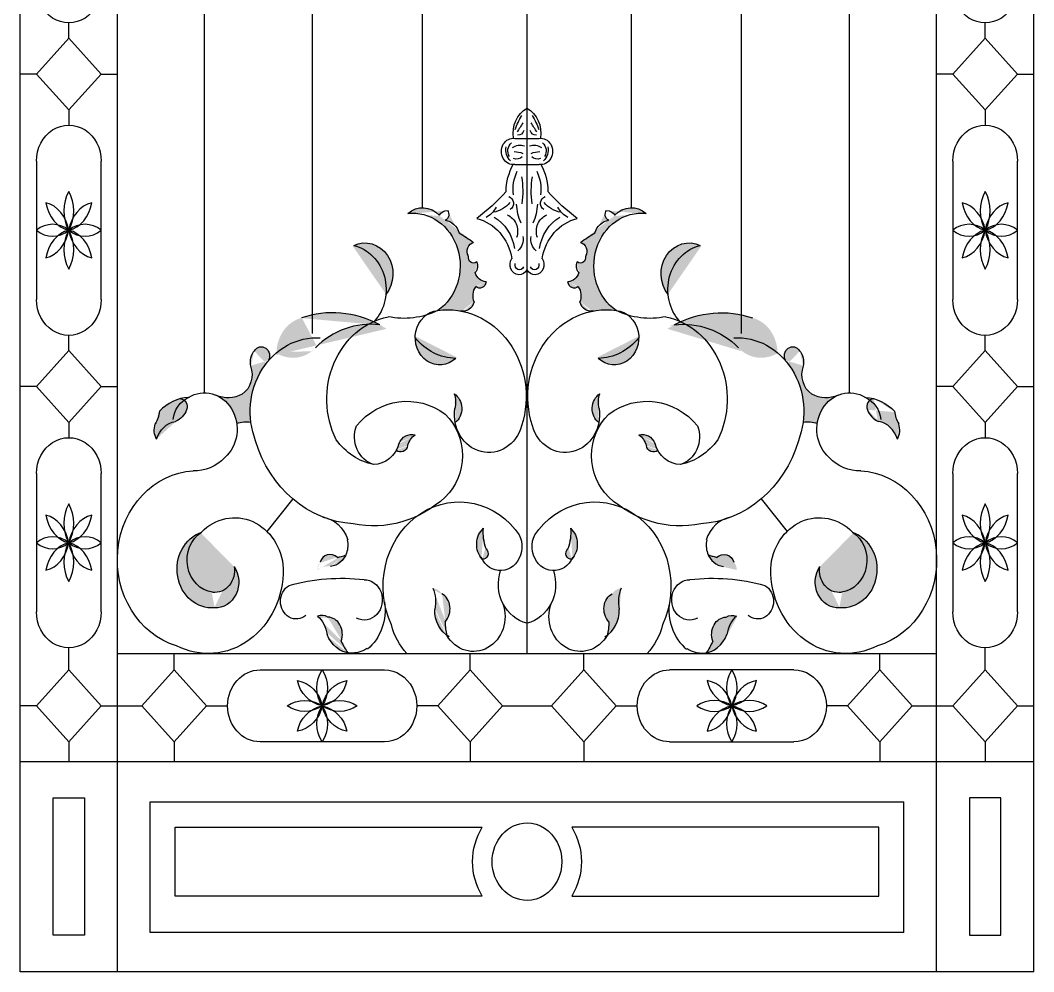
# Model space of a CAD drawing. Header units: inches. Extents: x -12530 to 36157, y 78659 to 110077.
# Drawn here: x 16002 to 17363, y 94033 to 95311 of the extents above; entities that cross this region are included whole.
import ezdxf

# ---------------------------------------------------------------- set-up
doc = ezdxf.new("R2010")
doc.units = ezdxf.units.IN
doc.header["$MEASUREMENT"] = 0
doc.layers.add('freecads.com', color=7, linetype='Continuous')

msp = doc.modelspace()

# ---------------------------------------------------------------- hatches: boundary and pattern name
at = {"layer": 'freecads.com'}
h = msp.add_hatch(color=256, dxfattribs=at)
edge = h.paths.add_edge_path()
edge.add_ellipse((16542.5, 95023.1), major_axis=(0, 36.1), ratio=0.9, start_angle=316.2779, end_angle=397.9444, ccw=False)
edge.add_ellipse((16575.9, 95040.7), major_axis=(0, 14.8), ratio=0.9, start_angle=361.064, end_angle=415.03, ccw=False)
edge.add_ellipse((16570.6, 95050), major_axis=(0, 7.94), ratio=0.9, start_angle=198.6886, end_angle=314.0296, ccw=False)
edge.add_ellipse((16569.5, 95016.7), major_axis=(0, 26), ratio=0.9, start_angle=288.8026, end_angle=351.8602, ccw=False)
edge.add_ellipse((16474.8, 94781.4), major_axis=(0, 276.2), ratio=0.9, start_angle=326.7998, end_angle=331.9524, ccw=False)
edge.add_ellipse((16612.9, 95001), major_axis=(0, 11.7), ratio=0.9, start_angle=10.579, end_angle=124.4907)
edge.add_ellipse((16610.9, 94992.5), major_axis=(0, 7.73), ratio=0.9, start_angle=76.5092, end_angle=217.8899)
edge.add_ellipse((16605.6, 94980.9), major_axis=(0, 12), ratio=0.9, start_angle=223.6227, end_angle=297.4364, ccw=False)
edge.add_ellipse((16629, 94978.1), major_axis=(0, 18.6), ratio=0.9, start_angle=108.4814, end_angle=175.6353)
edge.add_ellipse((16619.1, 94960.8), major_axis=(0, 9.64), ratio=0.9, start_angle=142.447, end_angle=262.1226, ccw=False)
edge.add_ellipse((16629.1, 94940.8), major_axis=(0, 21), ratio=0.9, start_angle=53.9705, end_angle=112.8509)
edge.add_ellipse((16596.9, 94937.1), major_axis=(0, 17), ratio=0.9, start_angle=174.3177, end_angle=254.7474, ccw=False)
edge.add_ellipse((16576.6, 94805.5), major_axis=(0, 116.6), ratio=0.9, start_angle=-10.278, end_angle=7.4562)
edge.add_ellipse((16529.1, 94981.1), major_axis=(0, 70.9), ratio=0.9, start_angle=212.1191, end_angle=365.8851)
h = msp.add_hatch(color=256, dxfattribs=at)
edge = h.paths.add_edge_path()
edge.add_ellipse((16788.8, 94805.5), major_axis=(0, 116.6), ratio=0.9, start_angle=-7.4562, end_angle=10.278)
edge.add_ellipse((16768.5, 94937.1), major_axis=(0, 17), ratio=0.9, start_angle=105.2526, end_angle=185.6823, ccw=False)
edge.add_ellipse((16736.3, 94940.8), major_axis=(0, 21), ratio=0.9, start_angle=247.1491, end_angle=306.0295)
edge.add_ellipse((16746.3, 94960.8), major_axis=(0, 9.64), ratio=0.9, start_angle=97.8774, end_angle=217.553, ccw=False)
edge.add_ellipse((16736.4, 94978.1), major_axis=(0, 18.6), ratio=0.9, start_angle=184.3647, end_angle=251.5186)
edge.add_ellipse((16759.8, 94980.9), major_axis=(0, 12), ratio=0.9, start_angle=62.5636, end_angle=136.3773, ccw=False)
edge.add_ellipse((16754.5, 94992.5), major_axis=(0, 7.73), ratio=0.9, start_angle=142.1101, end_angle=283.4908)
edge.add_ellipse((16752.5, 95001), major_axis=(0, 11.7), ratio=0.9, start_angle=235.5093, end_angle=349.421)
edge.add_ellipse((16890.6, 94781.4), major_axis=(0, 276.2), ratio=0.9, start_angle=388.0476, end_angle=393.2002, ccw=False)
edge.add_ellipse((16795.9, 95016.7), major_axis=(0, 26), ratio=0.9, start_angle=368.1398, end_angle=431.1974, ccw=False)
edge.add_ellipse((16794.8, 95050), major_axis=(0, 7.94), ratio=0.9, start_angle=45.9704, end_angle=161.3114, ccw=False)
edge.add_ellipse((16789.5, 95040.7), major_axis=(0, 14.8), ratio=0.9, start_angle=304.97, end_angle=358.936, ccw=False)
edge.add_ellipse((16822.9, 95023.1), major_axis=(0, 36.1), ratio=0.9, start_angle=322.0556, end_angle=403.7221, ccw=False)
edge.add_ellipse((16836.3, 94981.1), major_axis=(0, 70.9), ratio=0.9, start_angle=-5.8851, end_angle=147.8809)
h = msp.add_hatch(color=256, dxfattribs=at)
edge = h.paths.add_edge_path()
edge.add_ellipse((16465.1, 94970.2), major_axis=(0, 41.7), ratio=0.9, start_angle=228.6294, end_angle=383.6731, ccw=False)
edge.add_ellipse((16439.3, 94949.2), major_axis=(0, 60.3), ratio=0.9, start_angle=263.65, end_angle=348.6525)
h = msp.add_hatch(color=256, dxfattribs=at)
edge = h.paths.add_edge_path()
edge.add_ellipse((16900.3, 94970.2), major_axis=(0, 41.7), ratio=0.9, start_angle=-23.6731, end_angle=131.3706, ccw=False)
edge.add_ellipse((16926.1, 94949.2), major_axis=(0, 60.3), ratio=0.9, start_angle=11.3475, end_angle=96.35)
h = msp.add_hatch(color=256, dxfattribs=at)
edge = h.paths.add_edge_path()
edge.add_ellipse((16482.1, 94769.1), major_axis=(-38.9, 129.1), ratio=0.871811, start_angle=-20.5763, end_angle=25.3708)
edge.add_ellipse((16364.9, 94910.2), major_axis=(-15.3, 50.8), ratio=0.871811, start_angle=137.5049, end_angle=207.1745, ccw=False)
edge.add_ellipse((16394.4, 94858.7), major_axis=(-15.7, 52.2), ratio=0.871811, start_angle=358.2986, end_angle=429.8919, ccw=False)
edge.add_ellipse((16432, 94757.7), major_axis=(-46.8, 155.2), ratio=0.871811, start_angle=319.1137, end_angle=362.2065, ccw=False)
h = msp.add_hatch(color=256, dxfattribs=at)
edge = h.paths.add_edge_path()
edge.add_ellipse((16883.3, 94769.1), major_axis=(38.9, 129.1), ratio=0.871811, start_angle=334.6292, end_angle=380.5763, ccw=False)
edge.add_ellipse((17000.5, 94910.2), major_axis=(15.3, 50.8), ratio=0.871811, start_angle=152.8255, end_angle=222.4951)
edge.add_ellipse((16971, 94858.7), major_axis=(15.7, 52.2), ratio=0.871811, start_angle=-69.8919, end_angle=1.7014)
edge.add_ellipse((16933.4, 94757.7), major_axis=(46.8, 155.2), ratio=0.871811, start_angle=-2.2065, end_angle=40.8863)
h = msp.add_hatch(color=256, dxfattribs=at)
edge = h.paths.add_edge_path()
edge.add_ellipse((16565.6, 94884.6), major_axis=(0, 36.6), ratio=0.9, start_angle=90, end_angle=220.833, ccw=False)
edge.add_ellipse((16588.6, 94940.4), major_axis=(0, 83.6), ratio=0.9, start_angle=131.933, end_angle=178.9)
h = msp.add_hatch(color=256, dxfattribs=at)
edge = h.paths.add_edge_path()
edge.add_ellipse((16799.8, 94884.6), major_axis=(0, 36.6), ratio=0.9, start_angle=139.167, end_angle=270, ccw=False)
edge.add_ellipse((16776.8, 94940.4), major_axis=(0, 83.6), ratio=0.9, start_angle=181.1, end_angle=228.067)
h = msp.add_hatch(color=256, dxfattribs=at)
edge = h.paths.add_edge_path()
edge.add_ellipse((16281.5, 94849.2), major_axis=(0, 45.4), ratio=0.9, start_angle=159.5644, end_angle=207.5546)
edge.add_ellipse((16285.5, 94835.2), major_axis=(0, 31.1), ratio=0.9, start_angle=212.2275, end_angle=291.1142)
edge.add_ellipse((16332.5, 94851.3), major_axis=(0, 23.6), ratio=0.9, start_angle=47.714, end_angle=101.8471, ccw=False)
edge.add_ellipse((16325.9, 94860.1), major_axis=(0, 12.4), ratio=0.9, start_angle=240.052, end_angle=415.6178, ccw=False)
edge.add_ellipse((16400.1, 94785.5), major_axis=(0, 99), ratio=0.9, start_angle=46.3255, end_angle=98.3153)
edge.add_ellipse((16305.6, 94728.9), major_axis=(0, 42.9), ratio=0.9, start_angle=-9.37, end_angle=19.1692)
edge.add_ellipse((16249.6, 94761.9), major_axis=(0, 48.7), ratio=0.9, start_angle=-81.1654, end_angle=-23.6805)
h = msp.add_hatch(color=256, dxfattribs=at)
edge = h.paths.add_edge_path()
edge.add_ellipse((17059.8, 94728.9), major_axis=(0, 42.9), ratio=0.9, start_angle=-19.1692, end_angle=9.37)
edge.add_ellipse((16965.3, 94785.5), major_axis=(0, 99), ratio=0.9, start_angle=261.6847, end_angle=313.6745)
edge.add_ellipse((17039.5, 94860.1), major_axis=(0, 12.4), ratio=0.9, start_angle=-55.6178, end_angle=119.948, ccw=False)
edge.add_ellipse((17032.9, 94851.3), major_axis=(0, 23.6), ratio=0.9, start_angle=258.1529, end_angle=312.286, ccw=False)
edge.add_ellipse((17079.9, 94835.2), major_axis=(0, 31.1), ratio=0.9, start_angle=68.8858, end_angle=147.7725)
edge.add_ellipse((17083.9, 94849.2), major_axis=(0, 45.4), ratio=0.9, start_angle=152.4454, end_angle=200.4356)
edge.add_ellipse((17115.8, 94761.9), major_axis=(0, 48.7), ratio=0.9, start_angle=23.6805, end_angle=81.1654)
h = msp.add_hatch(color=256, dxfattribs=at)
edge = h.paths.add_edge_path()
edge.add_ellipse((16204.7, 94794.3), major_axis=(9.2, 21.8), ratio=0.919426, start_angle=220.6216, end_angle=275.4189)
edge.add_ellipse((16215.8, 94791.5), major_axis=(4.4, 10.5), ratio=0.919426, start_angle=-87.3183, end_angle=16.0005)
edge.add_ellipse((16228.1, 94743.9), major_axis=(24, 56.6), ratio=0.919426, start_angle=35.5702, end_angle=67.5606)
edge.add_ellipse((16155.7, 94787.3), major_axis=(14.1, 33.2), ratio=0.919426, start_angle=260.6075, end_angle=288.9596, ccw=False)
edge.add_ellipse((16205.8, 94762.1), major_axis=(9.9, 23.3), ratio=0.919426, start_angle=95.1078, end_angle=144.6125)
edge.add_ellipse((16213.8, 94741.1), major_axis=(12.5, 29.4), ratio=0.919426, start_angle=30.6466, end_angle=97.8782, ccw=False)
h = msp.add_hatch(color=256, dxfattribs=at)
edge = h.paths.add_edge_path()
edge.add_ellipse((16631.4, 94781.6), major_axis=(0, 51.3), ratio=0.9, start_angle=81.2068, end_angle=102.493, ccw=False)
edge.add_ellipse((16554.8, 94797.9), major_axis=(0, 35.5), ratio=0.9, start_angle=256.2392, end_angle=289.1198)
edge.add_ellipse((16574.1, 94789.5), major_axis=(0, 23.3), ratio=0.9, start_angle=215.5648, end_angle=328.989, ccw=False)
h = msp.add_hatch(color=256, dxfattribs=at)
edge = h.paths.add_edge_path()
edge.add_ellipse((16810.6, 94797.9), major_axis=(0, 35.5), ratio=0.9, start_angle=70.8802, end_angle=103.7608)
edge.add_ellipse((16734, 94781.6), major_axis=(0, 51.3), ratio=0.9, start_angle=257.507, end_angle=278.7932, ccw=False)
edge.add_ellipse((16791.3, 94789.5), major_axis=(0, 23.3), ratio=0.9, start_angle=31.011, end_angle=144.4352, ccw=False)
h = msp.add_hatch(color=256, dxfattribs=at)
edge = h.paths.add_edge_path()
edge.add_ellipse((17160.7, 94794.3), major_axis=(-9.2, 21.8), ratio=0.919426, start_angle=84.5811, end_angle=139.3784, ccw=False)
edge.add_ellipse((17149.6, 94791.5), major_axis=(-4.4, 10.5), ratio=0.919426, start_angle=343.9995, end_angle=447.3183, ccw=False)
edge.add_ellipse((17137.3, 94743.9), major_axis=(-24, 56.6), ratio=0.919426, start_angle=292.4394, end_angle=324.4298, ccw=False)
edge.add_ellipse((17209.7, 94787.3), major_axis=(-14.1, 33.2), ratio=0.919426, start_angle=71.0404, end_angle=99.3925)
edge.add_ellipse((17159.6, 94762.1), major_axis=(-9.9, 23.3), ratio=0.919426, start_angle=215.3875, end_angle=264.8922, ccw=False)
edge.add_ellipse((17151.6, 94741.1), major_axis=(-12.5, 29.4), ratio=0.919426, start_angle=262.1218, end_angle=329.3534)
h = msp.add_hatch(color=256, dxfattribs=at)
edge = h.paths.add_edge_path()
edge.add_ellipse((16476.7, 94754), major_axis=(0, 39.5), ratio=0.9, start_angle=238.1725, end_angle=253.1908)
edge.add_ellipse((16528, 94733.8), major_axis=(0, 21), ratio=0.9, start_angle=346.295, end_angle=425.2747, ccw=False)
edge.add_ellipse((16547.1, 94730.3), major_axis=(0, 29), ratio=0.9, start_angle=34.1931, end_angle=71.0761)
edge.add_ellipse((16512.8, 94742.1), major_axis=(0, 11), ratio=0.9, start_angle=143.9695, end_angle=257.2228, ccw=False)
h = msp.add_hatch(color=256, dxfattribs=at)
edge = h.paths.add_edge_path()
edge.add_ellipse((16818.3, 94730.3), major_axis=(0, 29), ratio=0.9, start_angle=-71.0761, end_angle=-34.1931)
edge.add_ellipse((16837.4, 94733.8), major_axis=(0, 21), ratio=0.9, start_angle=294.7253, end_angle=373.705, ccw=False)
edge.add_ellipse((16888.7, 94754), major_axis=(0, 39.5), ratio=0.9, start_angle=106.8092, end_angle=121.8275)
edge.add_ellipse((16852.6, 94742.1), major_axis=(0, 11), ratio=0.9, start_angle=102.7772, end_angle=216.0305, ccw=False)
h = msp.add_hatch(color=256, dxfattribs=at)
edge = h.paths.add_edge_path()
edge.add_ellipse((16263.4, 94572), major_axis=(0, 29.5), ratio=0.9, start_angle=173.9011, end_angle=280.4438)
edge.add_ellipse((16264.4, 94556.6), major_axis=(0, 34.8), ratio=0.9, start_angle=177.2417, end_angle=306.8079, ccw=False)
edge.add_ellipse((16259.7, 94573.8), major_axis=(0, 52.1), ratio=0.9, start_angle=17.464, end_angle=184.0195, ccw=False)
edge.add_ellipse((16265.5, 94586), major_axis=(0, 43.6), ratio=0.9, start_angle=30.5521, end_angle=172.7912)
h = msp.add_hatch(color=256, dxfattribs=at)
edge = h.paths.add_edge_path()
edge.add_ellipse((16623.4, 94595.1), major_axis=(0, 7.91), ratio=0.9, start_angle=173.2795, end_angle=321.057, ccw=False)
edge.add_ellipse((16640.3, 94607.2), major_axis=(0, 28), ratio=0.9, start_angle=39.439, end_angle=135.3229, ccw=False)
edge.add_ellipse((16673.6, 94622.7), major_axis=(0, 55.2), ratio=0.9, start_angle=83.6362, end_angle=112.8508)
h = msp.add_hatch(color=256, dxfattribs=at)
edge = h.paths.add_edge_path()
edge.add_ellipse((16725.1, 94607.2), major_axis=(0, 28), ratio=0.9, start_angle=224.6771, end_angle=320.561, ccw=False)
edge.add_ellipse((16742, 94595.1), major_axis=(0, 7.91), ratio=0.9, start_angle=38.943, end_angle=186.7205, ccw=False)
edge.add_ellipse((16691.8, 94622.7), major_axis=(0, 55.2), ratio=0.9, start_angle=247.1492, end_angle=276.3638)
h = msp.add_hatch(color=256, dxfattribs=at)
edge = h.paths.add_edge_path()
edge.add_ellipse((17105.7, 94573.8), major_axis=(0, 52.1), ratio=0.9, start_angle=175.9805, end_angle=342.536, ccw=False)
edge.add_ellipse((17101, 94556.6), major_axis=(0, 34.8), ratio=0.9, start_angle=53.1921, end_angle=182.7583, ccw=False)
edge.add_ellipse((17102, 94572), major_axis=(0, 29.5), ratio=0.9, start_angle=79.5562, end_angle=186.0989)
edge.add_ellipse((17099.9, 94586), major_axis=(0, 43.6), ratio=0.9, start_angle=187.2088, end_angle=329.4479)
h = msp.add_hatch(color=256, dxfattribs=at)
edge = h.paths.add_edge_path()
edge.add_ellipse((16414.5, 94572.3), major_axis=(-5, 13.9), ratio=0.88934, start_angle=383.9404, end_angle=428.5647, ccw=False)
edge.add_ellipse((16419.4, 94576.9), major_axis=(-5.7, 15.8), ratio=0.88934, start_angle=302.606, end_angle=410.1852, ccw=False)
edge.add_ellipse((16420.1, 94635.4), major_axis=(-15.8, 43.8), ratio=0.88934, start_angle=168.8436, end_angle=185.0845)
edge.add_ellipse((16413.9, 94608.1), major_axis=(-10.6, 29.3), ratio=0.88934, start_angle=167.8627, end_angle=222.8484, ccw=False)
edge.add_ellipse((16417, 94548.9), major_axis=(-9.9, 27.4), ratio=0.88934, start_angle=-25.7734, end_angle=14.9406)
h = msp.add_hatch(color=256, dxfattribs=at)
edge = h.paths.add_edge_path()
edge.add_ellipse((16950.9, 94572.3), major_axis=(5, 13.9), ratio=0.88934, start_angle=-68.5647, end_angle=-23.9404)
edge.add_ellipse((16946, 94576.9), major_axis=(5.7, 15.8), ratio=0.88934, start_angle=-50.1852, end_angle=57.394)
edge.add_ellipse((16945.3, 94635.4), major_axis=(15.8, 43.8), ratio=0.88934, start_angle=174.9155, end_angle=191.1564, ccw=False)
edge.add_ellipse((16951.5, 94608.1), major_axis=(10.6, 29.3), ratio=0.88934, start_angle=137.1516, end_angle=192.1373)
edge.add_ellipse((16948.4, 94548.9), major_axis=(9.9, 27.4), ratio=0.88934, start_angle=345.0594, end_angle=385.7734, ccw=False)
h = msp.add_hatch(color=256, dxfattribs=at)
edge = h.paths.add_edge_path()
edge.add_ellipse((16552.8, 94527.5), major_axis=(6.7, 20.1), ratio=0.879839, start_angle=325.4959, end_angle=370.1203, ccw=False)
edge.add_ellipse((16557.9, 94519.1), major_axis=(7.6, 22.9), ratio=0.879839, start_angle=244.1615, end_angle=351.7407, ccw=False)
edge.add_ellipse((16632.5, 94507.9), major_axis=(21, 63.6), ratio=0.879839, start_angle=110.3992, end_angle=126.6401)
edge.add_ellipse((16598.7, 94522.4), major_axis=(14, 42.5), ratio=0.879839, start_angle=109.4183, end_angle=164.4039, ccw=False)
edge.add_ellipse((16522.6, 94527.4), major_axis=(13.2, 39.8), ratio=0.879839, start_angle=-84.2179, end_angle=-43.5038)
h = msp.add_hatch(color=256, dxfattribs=at)
edge = h.paths.add_edge_path()
edge.add_ellipse((16812.6, 94527.5), major_axis=(-6.7, 20.1), ratio=0.879839, start_angle=-10.1203, end_angle=34.5041)
edge.add_ellipse((16807.5, 94519.1), major_axis=(-7.6, 22.9), ratio=0.879839, start_angle=8.2593, end_angle=115.8385)
edge.add_ellipse((16732.9, 94507.9), major_axis=(-21, 63.6), ratio=0.879839, start_angle=233.3599, end_angle=249.6008, ccw=False)
edge.add_ellipse((16766.7, 94522.4), major_axis=(-14, 42.5), ratio=0.879839, start_angle=195.5961, end_angle=250.5817)
edge.add_ellipse((16842.8, 94527.4), major_axis=(-13.2, 39.8), ratio=0.879839, start_angle=403.5038, end_angle=444.2179, ccw=False)
h = msp.add_hatch(color=256, dxfattribs=at)
edge = h.paths.add_edge_path()
edge.add_ellipse((16406.1, 94490.2), major_axis=(3.4, 21.4), ratio=0.844234, start_angle=340.4988, end_angle=385.1231, ccw=False)
edge.add_ellipse((16413.9, 94484.9), major_axis=(3.9, 24.3), ratio=0.844234, start_angle=259.1644, end_angle=366.7436, ccw=False)
edge.add_ellipse((16486, 94508.9), major_axis=(10.7, 67.5), ratio=0.844234, start_angle=125.402, end_angle=141.6429)
edge.add_ellipse((16449.8, 94506.6), major_axis=(7.2, 45.1), ratio=0.844234, start_angle=124.4211, end_angle=179.4068, ccw=False)
edge.add_ellipse((16378.6, 94476.4), major_axis=(6.7, 42.2), ratio=0.844234, start_angle=-69.215, end_angle=-28.501)
h = msp.add_hatch(color=256, dxfattribs=at)
edge = h.paths.add_edge_path()
edge.add_ellipse((16959.3, 94490.2), major_axis=(-3.4, 21.4), ratio=0.844234, start_angle=-25.1231, end_angle=19.5012)
edge.add_ellipse((16951.5, 94484.9), major_axis=(-3.9, 24.3), ratio=0.844234, start_angle=-6.7436, end_angle=100.8356)
edge.add_ellipse((16879.4, 94508.9), major_axis=(-10.7, 67.5), ratio=0.844234, start_angle=218.3571, end_angle=234.598, ccw=False)
edge.add_ellipse((16915.6, 94506.6), major_axis=(-7.2, 45.1), ratio=0.844234, start_angle=180.5932, end_angle=235.5789)
edge.add_ellipse((16986.8, 94476.4), major_axis=(-6.7, 42.2), ratio=0.844234, start_angle=388.501, end_angle=429.215, ccw=False)

# ---------------------------------------------------------------- linework, layer by layer
for p, q in [((16002.3, 94033.3), (16002.3, 96566.2)), ((16132.7, 94033.3), (16132.7, 96566.2)), ((17232.7, 94033.3), (17232.7, 96566.2)), ((17363.1, 94033.3), (17363.1, 96566.2)), ((16682.7, 94460.5), (16682.7, 96421.3)), ((16249.6, 94810.7), (16249.6, 96286.8)), ((17115.8, 94810.7), (17115.8, 96286.8)), ((16394.8, 94890.4), (16394.8, 96053.2)), ((16970.6, 94890.4), (16970.6, 96053.2)), ((16542.5, 95059.3), (16542.5, 95966)), ((16822.9, 95059.3), (16822.9, 95966)), ((16067.5, 95287), (16067.5, 95307.4)), ((17297.9, 95287), (17297.9, 95307.4)), ((16024, 95238.7), (16067.5, 95287)), ((16067.5, 95287), (16111, 95238.7)), ((17254.4, 95238.7), (17297.9, 95287)), ((17297.9, 95287), (17341.4, 95238.7)), ((16024, 95238.7), (16002.3, 95238.7)), ((16067.5, 95190.4), (16024, 95238.7)), ((16111, 95238.7), (16067.5, 95190.4)), ((16111, 95238.7), (16132.7, 95238.7)), ((17254.4, 95238.7), (17232.7, 95238.7)), ((17297.9, 95190.4), (17254.4, 95238.7)), ((17341.4, 95238.7), (17297.9, 95190.4)), ((17341.4, 95238.7), (17363.1, 95238.7)), ((16067.5, 95190.4), (16067.5, 95170)), ((17297.9, 95190.4), (17297.9, 95170)), ((16666.5, 95152.3), (16698.9, 95152.3)), ((16024, 95121.7), (16024, 94936.1)), ((16111, 94936.1), (16111, 95121.7)), ((16666.5, 95117.2), (16698.9, 95117.2)), ((17254.4, 95121.7), (17254.4, 94936.1)), ((17341.4, 94936.1), (17341.4, 95121.7)), ((16067.5, 94867.4), (16067.5, 94887.8)), ((17297.9, 94867.4), (17297.9, 94887.8)), ((16024, 94819.1), (16067.5, 94867.4)), ((16067.5, 94867.4), (16111, 94819.1)), ((17254.4, 94819.1), (17297.9, 94867.4)), ((17297.9, 94867.4), (17341.4, 94819.1)), ((16024, 94819.1), (16002.3, 94819.1)), ((16067.5, 94770.8), (16024, 94819.1)), ((16111, 94819.1), (16067.5, 94770.8)), ((16111, 94819.1), (16132.7, 94819.1)), ((17254.4, 94819.1), (17232.7, 94819.1)), ((17297.9, 94770.8), (17254.4, 94819.1)), ((17341.4, 94819.1), (17297.9, 94770.8)), ((17341.4, 94819.1), (17363.1, 94819.1)), ((16067.5, 94770.8), (16067.5, 94750.4)), ((17297.9, 94770.8), (17297.9, 94750.4)), ((16024, 94702.1), (16024, 94516.5)), ((16111, 94516.5), (16111, 94702.1)), ((17254.4, 94702.1), (17254.4, 94516.5)), ((17341.4, 94516.5), (17341.4, 94702.1)), ((16368.3, 94668.1), (16333.5, 94624.5)), ((16997.1, 94668.1), (17031.9, 94624.5)), ((16067.5, 94438.6), (16067.5, 94468.2)), ((16132.7, 94460.5), (17232.7, 94460.5)), ((16208.9, 94438.6), (16208.9, 94460.5)), ((16606.5, 94438.6), (16606.5, 94460.5)), ((16758.9, 94438.6), (16758.9, 94460.5)), ((17156.5, 94438.6), (17156.5, 94460.5)), ((17297.9, 94438.6), (17297.9, 94468.2)), ((16067.5, 94438.6), (16024, 94390.3)), ((16111, 94390.3), (16067.5, 94438.6)), ((16165.4, 94390.3), (16208.9, 94438.6)), ((16208.9, 94438.6), (16252.4, 94390.3)), ((16324.2, 94438.6), (16491.2, 94438.6)), ((16606.5, 94438.6), (16563, 94390.3)), ((16650, 94390.3), (16606.5, 94438.6)), ((16715.4, 94390.3), (16758.9, 94438.6)), ((16758.9, 94438.6), (16802.4, 94390.3)), ((17041.2, 94438.6), (16874.2, 94438.6)), ((17156.5, 94438.6), (17113, 94390.3)), ((17200, 94390.3), (17156.5, 94438.6)), ((17297.9, 94438.6), (17254.4, 94390.3)), ((17341.4, 94390.3), (17297.9, 94438.6)), ((16024, 94390.3), (16002.3, 94390.3)), ((16024, 94390.3), (16067.5, 94341.9)), ((16067.5, 94341.9), (16111, 94390.3)), ((16111, 94390.3), (16165.4, 94390.3)), ((16208.9, 94341.9), (16165.4, 94390.3)), ((16252.4, 94390.3), (16208.9, 94341.9)), ((16252.4, 94390.3), (16280.7, 94390.3)), ((16563, 94390.3), (16534.7, 94390.3)), ((16563, 94390.3), (16606.5, 94341.9)), ((16606.5, 94341.9), (16650, 94390.3)), ((16650, 94390.3), (16715.4, 94390.3)), ((16758.9, 94341.9), (16715.4, 94390.3)), ((16802.4, 94390.3), (16758.9, 94341.9)), ((16802.4, 94390.3), (16830.7, 94390.3)), ((17113, 94390.3), (17084.7, 94390.3)), ((17113, 94390.3), (17156.5, 94341.9)), ((17156.5, 94341.9), (17200, 94390.3)), ((17200, 94390.3), (17254.4, 94390.3)), ((17254.4, 94390.3), (17297.9, 94341.9)), ((17297.9, 94341.9), (17341.4, 94390.3)), ((17341.4, 94390.3), (17363.1, 94390.3)), ((16067.5, 94341.9), (16067.5, 94315.7)), ((16208.9, 94341.9), (16208.9, 94315.7)), ((16491.2, 94341.9), (16324.2, 94341.9)), ((16606.5, 94341.9), (16606.5, 94315.7)), ((16758.9, 94341.9), (16758.9, 94315.7)), ((16874.2, 94341.9), (17041.2, 94341.9)), ((17156.5, 94341.9), (17156.5, 94315.7)), ((17297.9, 94341.9), (17297.9, 94315.7)), ((16002.3, 94315.7), (17363.1, 94315.7)), ((16046.4, 94266.6), (16088.5, 94266.6)), ((16046.4, 94082.3), (16046.4, 94266.6)), ((16088.5, 94266.6), (16088.5, 94082.3)), ((17319, 94266.6), (17276.9, 94266.6)), ((17276.9, 94266.6), (17276.9, 94082.3)), ((17319, 94082.3), (17319, 94266.6)), ((16176.8, 94086.1), (16176.8, 94261.5)), ((16176.8, 94261.5), (17188.6, 94261.5)), ((17188.6, 94086.1), (17188.6, 94261.5)), ((16210.4, 94227.3), (16622.7, 94227.3)), ((16210.4, 94134.8), (16210.4, 94227.3)), ((17155, 94227.3), (16742.7, 94227.3)), ((17155, 94134.8), (17155, 94227.3)), ((16622.7, 94134.8), (16210.4, 94134.8)), ((16742.7, 94134.8), (17155, 94134.8)), ((16088.5, 94082.3), (16046.4, 94082.3)), ((17188.6, 94086.1), (16176.8, 94086.1)), ((17276.9, 94082.3), (17319, 94082.3)), ((17363.1, 94033.3), (16002.3, 94033.3))]:
    msp.add_line(p, q, dxfattribs=at)
at = {"layer": 'freecads.com', "extrusion": (0, 0, -1)}
for centre, major_axis, ratio, start_param, end_param in [((16067.5, 95355.7), (0, 48.3), 0.9, 1.570796, 4.712389), ((17297.9, 95355.7), (0, 48.3), 0.9, 1.570796, 4.712389), ((16698.4, 95158.6), (0, 38.3), 0.9, 4.552132, 5.811997), ((16667, 95158.6), (0, 38.3), 0.9, 0.471188, 1.731053), ((16748.9, 95127.7), (0, 98.3), 0.9, -1.191687, -0.975604), ((16616.5, 95127.7), (0, 98.3), 0.9, 0.975604, 1.191687), ((16067.5, 95121.7), (0, 48.3), 0.9, 4.712389, 7.853982), ((16592.4, 95227.8), (0, 108.6), 0.9, 2.096374, 2.235296), ((16773, 95227.8), (0, 108.6), 0.9, 4.047889, 4.186811), ((17297.9, 95121.7), (0, 48.3), 0.9, 4.712389, 7.853982), ((16664.3, 95134.8), (0, 17.7), 0.9, 3.000486, 6.424292), ((16671.4, 95164.5), (0, 7.86), 0.9, 1.759546, 3.329798), ((16694, 95164.5), (0, 7.86), 0.9, 2.953387, 4.523639), ((16701.1, 95134.8), (0, 17.7), 0.9, -0.141107, 3.282699), ((16671.2, 95136.6), (0, 18.7), 0.9, 3.835377, 4.945555), ((16668.6, 95135.6), (0, 12.9), 0.9, 4.088577, 5.660062), ((16673.9, 95120.5), (0, 22.7), 0.9, -0.553926, 0.27033), ((16691.5, 95120.5), (0, 22.7), 0.9, -0.27033, 0.553926), ((16696.8, 95135.6), (0, 12.9), 0.9, 0.623123, 2.194608), ((16694.2, 95136.6), (0, 18.7), 0.9, 1.33763, 2.447809), ((16668.8, 95137.9), (0, 13.5), 0.9, 2.466349, 3.477461), ((16662.6, 95085.3), (0, 49.5), 0.9, 0.06434, 0.330228), ((16702.8, 95085.3), (0, 49.5), 0.9, -0.330228, -0.06434), ((16696.6, 95137.9), (0, 13.5), 0.9, 2.805725, 3.816836), ((16715.6, 95080.8), (0, 67.6), 0.9, 4.712389, 5.278978), ((16649.8, 95080.8), (0, 67.6), 0.9, 1.004207, 1.570796), ((16709.9, 95083.5), (0, 51.1), 0.9, 4.570722, 5.218017), ((16582.9, 95081.5), (0, 104.5), 0.9, 1.387413, 1.733767), ((16782.5, 95081.5), (0, 104.5), 0.9, 4.549419, 4.895772), ((16655.5, 95083.5), (0, 51.1), 0.9, 1.065168, 1.712464), ((16448.9, 95315.4), (0, 327.7), 0.9, 2.368765, 2.542441), ((16656.2, 95065), (0, 9.29), 0.9, 0.229797, 2.657729), ((16709.2, 95065), (0, 9.29), 0.9, 3.625456, 6.053388), ((16916.5, 95315.4), (0, 327.7), 0.9, 3.740745, 3.91442), ((16542.5, 95023.1), (0, 36.1), 0.9, -0.662255, 0.763094), ((16529.1, 94981.1), (0, 70.9), 0.9, -0.102715, 2.581008), ((16575.9, 95040.7), (0, 14.8), 0.9, -0.960454, -0.01857), ((16570.6, 95050), (0, 7.94), 0.9, 0.802335, 2.815416), ((16616.5, 95074.7), (0, 31.2), 0.9, 2.058628, 2.730253), ((16632.5, 95094.1), (0, 41.3), 0.9, 2.317744, 3.003138), ((16725.9, 95066.8), (0, 63.6), 0.9, 4.250341, 4.670752), ((16639.5, 95066.8), (0, 63.6), 0.9, 1.612433, 2.032844), ((16732.9, 95094.1), (0, 41.3), 0.9, 3.280047, 3.965441), ((16748.9, 95074.7), (0, 31.2), 0.9, 3.552933, 4.224557), ((16836.3, 94981.1), (0, 70.9), 0.9, 3.702177, 6.3859), ((16794.8, 95050), (0, 7.94), 0.9, 3.46777, 5.48085), ((16789.5, 95040.7), (0, 14.8), 0.9, 0.01857, 0.960454), ((16822.9, 95023.1), (0, 36.1), 0.9, -0.763094, 0.662255), ((16569.5, 95016.7), (0, 26), 0.9, 0.142066, 1.242628), ((16602.3, 94978.6), (0, 67.7), 0.9, 0.21291, 1.390748), ((16614.5, 94995.6), (0, 57.6), 0.9, 0.483498, 1.418659), ((16649.2, 95027.6), (0, 23.2), 0.9, 0.338833, 1.934385), ((16716.2, 95027.6), (0, 23.2), 0.9, 4.3488, 5.944352), ((16750.9, 94995.6), (0, 57.6), 0.9, -1.418659, -0.483498), ((16763.1, 94978.6), (0, 67.7), 0.9, -1.390748, -0.21291), ((16795.9, 95016.7), (0, 26), 0.9, -1.242628, -0.142066), ((16465.1, 94970.2), (0, 41.7), 0.9, -0.413173, 2.292849), ((16474.8, 94781.4), (0, 276.2), 0.9, 0.489522, 0.579452), ((16661.2, 95016.2), (0, 18), 0.9, 1.334146, 2.542186), ((16704.2, 95016.2), (0, 18), 0.9, 3.740999, 4.949039), ((16890.6, 94781.4), (0, 276.2), 0.9, -0.579452, -0.489522), ((16900.3, 94970.2), (0, 41.7), 0.9, 3.990336, 6.696359), ((16439.3, 94949.2), (0, 60.3), 0.9, 0.198051, 2.351496), ((16612.9, 95001), (0, 11.7), 0.9, 4.110413, 6.098547), ((16752.5, 95001), (0, 11.7), 0.9, 0.184638, 2.172772), ((16926.1, 94949.2), (0, 60.3), 0.9, 3.931689, 6.085134), ((16610.9, 94992.5), (0, 7.73), 0.9, 2.48029, 4.947849), ((16605.6, 94980.9), (0, 12), 0.9, 1.091941, 2.380232), ((16672.2, 94982.8), (0, 13.6), 0.9, 2.118486, 5.338403), ((16693.2, 94982.8), (0, 13.6), 0.9, 0.944782, 4.164699), ((16759.8, 94980.9), (0, 12), 0.9, 3.902953, 5.191244), ((16754.5, 94992.5), (0, 7.73), 0.9, 1.335337, 3.802896), ((16672.6, 94982.5), (0, 6.66), 0.9, 2.00956, 4.951822), ((16692.8, 94982.5), (0, 6.66), 0.9, 1.331363, 4.273626), ((16629, 94978.1), (0, 18.6), 0.9, 3.217772, 4.389827), ((16619.1, 94960.8), (0, 9.64), 0.9, 1.708283, 3.797016), ((16736.4, 94978.1), (0, 18.6), 0.9, 1.893358, 3.065414), ((16746.3, 94960.8), (0, 9.64), 0.9, 2.486169, 4.574902), ((16629.1, 94940.8), (0, 21), 0.9, 4.313565, 5.341223), ((16736.3, 94940.8), (0, 21), 0.9, 0.941962, 1.96962), ((16067.5, 94936.1), (0, 48.3), 0.9, 1.570796, 4.712389), ((16596.9, 94937.1), (0, 17), 0.9, 1.837004, 3.380754), ((16768.5, 94937.1), (0, 17), 0.9, 2.902432, 4.446181), ((17297.9, 94936.1), (0, 48.3), 0.9, 1.570796, 4.712389), ((16517.4, 95037.7), (0, 127.1), 0.9, 2.731311, 3.327708), ((16565.6, 94884.6), (0, 36.6), 0.9, 2.428922, 6.20452), ((16576.6, 94805.5), (0, 116.6), 0.9, -0.130135, 1.912253), ((16788.8, 94805.5), (0, 116.6), 0.9, 4.370932, 6.41332), ((16799.8, 94884.6), (0, 36.6), 0.9, 0.078666, 3.854263), ((16848, 95037.7), (0, 127.1), 0.9, 2.955477, 3.551874), ((16933.4, 94757.7), (46.8, 155.2), 0.871811, -0.7136, 0.038511), ((16515.2, 94802.2), (0, 112.6), 0.9, 4.20731, 6.09431), ((16850.2, 94802.2), (0, 112.6), 0.9, 0.188875, 2.075875), ((16883.3, 94769.1), (38.9, 129.1), 0.871811, -0.359124, 0.442804), ((16400.1, 94785.5), (0, 99), 0.9, 4.305295, 6.338817), ((16588.6, 94940.4), (0, 83.6), 0.9, 3.160792, 3.98052), ((16776.8, 94940.4), (0, 83.6), 0.9, 2.302666, 3.122394), ((16965.3, 94785.5), (0, 99), 0.9, -0.055632, 1.97789), ((16332.5, 94851.3), (0, 23.6), 0.9, 4.505617, 5.45042), ((16325.9, 94860.1), (0, 12.4), 0.9, -0.970714, 2.093488), ((17039.5, 94860.1), (0, 12.4), 0.9, 4.189698, 7.253899), ((17032.9, 94851.3), (0, 23.6), 0.9, 0.832766, 1.777568), ((16285.5, 94835.2), (0, 31.1), 0.9, 1.202283, 2.579117), ((17079.9, 94835.2), (0, 31.1), 0.9, 3.704068, 5.080902), ((16249.6, 94761.9), (0, 48.7), 0.9, -0.509218, 2.473817), ((16521.4, 94697.3), (0, 102), 0.9, -0.830329, 0.59499), ((16554.8, 94797.9), (0, 35.5), 0.9, 1.237093, 1.810967), ((16574.1, 94789.5), (0, 23.3), 0.9, 0.541244, 2.520869), ((16791.3, 94789.5), (0, 23.3), 0.9, 3.762316, 5.741942), ((16810.6, 94797.9), (0, 35.5), 0.9, 4.472218, 5.046092), ((16844, 94697.3), (0, 102), 0.9, -0.59499, 0.830329), ((17115.8, 94761.9), (0, 48.7), 0.9, 3.809368, 6.792403), ((16241.7, 94769.1), (0, 38.5), 0.9, -1.426788, -0.39966), ((16215.8, 94791.5), (4.4, 10.5), 0.919426, -0.279261, 1.523991), ((16281.5, 94849.2), (0, 45.4), 0.9, 2.660674, 3.556883), ((17083.9, 94849.2), (0, 45.4), 0.9, 2.726303, 3.622511), ((17123.7, 94769.1), (0, 38.5), 0.9, 0.39966, 1.426788), ((17137.3, 94743.9), (-24, 56.6), 0.919426, 0.430088, 1.179155), ((16155.7, 94787.3), (14.1, 33.2), 0.919426, 1.239889, 1.734727), ((16204.7, 94794.3), (9.2, 21.8), 0.919426, 1.476218, 2.432612), ((16631.4, 94781.6), (0, 51.3), 0.9, 1.870668, 4.865858), ((16734, 94781.6), (0, 51.3), 0.9, 1.417327, 4.412517), ((16205.8, 94762.1), (9.9, 23.3), 0.919426, 3.759221, 4.623241), ((16213.8, 94741.1), (12.5, 29.4), 0.919426, 4.574889, 5.748302), ((16305.6, 94728.9), (0, 42.9), 0.9, -0.334566, 0.163537), ((16530, 94726.2), (0, 73.2), 0.9, 0.708596, 2.432996), ((16835.4, 94726.2), (0, 73.2), 0.9, 3.850189, 5.574589), ((17059.8, 94728.9), (0, 42.9), 0.9, -0.163537, 0.334566), ((16485.4, 94751.5), (0, 38.2), 0.9, 3.395995, 5.105421), ((16528, 94733.8), (0, 21), 0.9, -1.139258, 0.239197), ((16837.4, 94733.8), (0, 21), 0.9, -0.239197, 1.139258), ((16880, 94751.5), (0, 38.2), 0.9, 1.177764, 2.88719), ((16067.5, 94702.1), (0, 48.3), 0.9, 4.712389, 7.853982), ((16457.6, 94797.4), (0, 163), 0.9, 3.198598, 4.393982), ((16491.2, 94804.9), (0, 91.8), 0.9, 3.316953, 4.039425), ((16476.7, 94754), (0, 39.5), 0.9, 1.864173, 3.141593), ((16547.1, 94730.3), (0, 29), 0.9, -1.240512, -0.596782), ((16818.3, 94730.3), (0, 29), 0.9, 0.596782, 1.240512), ((16888.7, 94754), (0, 39.5), 0.9, 3.141593, 4.419013), ((16874.2, 94804.9), (0, 91.8), 0.9, 2.24376, 2.966233), ((16907.8, 94797.4), (0, 163), 0.9, 1.889203, 3.084587), ((17297.9, 94702.1), (0, 48.3), 0.9, 4.712389, 7.853982), ((16512.8, 94742.1), (0, 11), 0.9, 1.793801, 3.770443), ((16852.6, 94742.1), (0, 11), 0.9, 2.512742, 4.489384), ((16236.4, 94771.8), (0, 65.9), 0.9, 2.391455, 3.173308), ((17129, 94771.8), (0, 65.9), 0.9, 3.109877, 3.89173), ((16240.5, 94586.4), (0, 119.8), 0.9, 3.40848, 6.22764), ((17124.9, 94586.4), (0, 119.8), 0.9, 0.055545, 2.874706), ((16591.5, 94550.7), (0, 113.4), 0.9, 4.241414, 7.113335), ((16773.9, 94550.7), (0, 113.4), 0.9, -0.83015, 2.041771), ((16476.3, 94800.3), (0, 168.4), 0.9, 2.450316, 3.321186), ((16889.1, 94800.3), (0, 168.4), 0.9, 2.961999, 3.832869), ((16290, 94570), (0, 72.9), 0.9, -0.744021, 1.504293), ((17075.4, 94570), (0, 72.9), 0.9, -1.504293, 0.744021), ((16406.8, 94603.4), (-13.9, 38.6), 0.88934, 0.436726, 1.634444), ((16259.7, 94573.8), (0, 52.1), 0.9, 3.07144, 5.978381), ((16265.5, 94586), (0, 43.6), 0.9, 3.267409, 5.749951), ((16640.3, 94607.2), (0, 28), 0.9, 3.921355, 5.594845), ((16647.1, 94603.8), (0, 32), 0.9, 0.751174, 4.261549), ((16673.6, 94622.7), (0, 55.2), 0.9, 4.313567, 4.823458), ((16718.3, 94603.8), (0, 32), 0.9, 2.021636, 5.532012), ((16691.8, 94622.7), (0, 55.2), 0.9, 1.459727, 1.969618), ((16725.1, 94607.2), (0, 28), 0.9, 0.68834, 2.361831), ((17105.7, 94573.8), (0, 52.1), 0.9, 0.304805, 3.211746), ((17099.9, 94586), (0, 43.6), 0.9, 0.533234, 3.015776), ((16413.9, 94608.1), (-10.6, 29.3), 0.88934, 1.721111, 2.30716), ((16413.9, 94608.1), (-10.6, 29.3), 0.88934, 2.30716, 3.353428), ((16623.4, 94595.1), (0, 7.91), 0.9, 0.679684, 3.258887), ((16742, 94595.1), (0, 7.91), 0.9, 3.024299, 5.603501), ((16945.3, 94635.4), (15.8, 43.8), 0.88934, 2.946877, 3.230334), ((16946, 94576.9), (5.7, 15.8), 0.88934, -1.001714, 0.875897), ((16254.4, 94572.8), (0, 112.2), 0.9, 1.552493, 3.574391), ((16263.4, 94572), (0, 29.5), 0.9, 1.388517, 3.248039), ((16264.4, 94556.6), (0, 34.8), 0.9, 0.928378, 3.189735), ((16692.4, 94553.7), (0, 53.5), 0.9, 3.345062, 5.058984), ((16673, 94553.7), (0, 53.5), 0.9, 1.224201, 2.938123), ((17111, 94572.8), (0, 112.2), 0.9, 2.708795, 4.730692), ((17101, 94556.6), (0, 34.8), 0.9, 3.093451, 5.354808), ((17102, 94572), (0, 29.5), 0.9, 3.035147, 4.894668), ((16373.1, 94530.7), (0, 23.8), 0.9, 2.510966, 5.810208), ((16433.4, 94240.7), (0, 320.9), 0.9, -0.245282, 0.105749), ((16464.1, 94532.6), (0, 27.1), 0.9, -0.00819, 3.576303), ((16901.3, 94532.6), (0, 27.1), 0.9, 2.706882, 6.291375), ((16932, 94240.7), (0, 320.9), 0.9, -0.105749, 0.245282), ((16992.3, 94530.7), (0, 23.8), 0.9, 0.472977, 3.772219), ((16522.6, 94527.4), (13.2, 39.8), 0.879839, 0.759285, 1.469879), ((16807.5, 94519.1), (-7.6, 22.9), 0.879839, 4.261423, 6.139034), ((16441, 94515.4), (9.4, 59.5), 0.844234, 1.194925, 2.392643), ((16610.8, 94510.5), (0, 47.2), 0.9, 1.201671, 4.137436), ((16754.6, 94510.5), (0, 47.2), 0.9, 2.145749, 5.081514), ((16067.5, 94516.5), (0, 48.3), 0.9, 1.570796, 4.712389), ((16378.6, 94476.4), (6.7, 42.2), 0.844234, 0.497436, 1.20803), ((16598.7, 94522.4), (14, 42.5), 0.879839, 3.327208, 4.373476), ((16959.3, 94490.2), (-3.4, 21.4), 0.844234, -0.340361, 0.438481), ((17297.9, 94516.5), (0, 48.3), 0.9, 1.570796, 4.712389), ((16575.4, 94522.9), (0, 86.4), 0.9, 3.907096, 4.435911), ((16732.9, 94507.9), (-21, 63.6), 0.879839, 1.926829, 2.210286), ((16790, 94522.9), (0, 86.4), 0.9, 1.847274, 2.376089), ((16951.5, 94484.9), (-3.9, 24.3), 0.844234, 4.523272, 6.400883), ((16449.8, 94506.6), (7.2, 45.1), 0.844234, 3.065359, 4.111627), ((16879.4, 94508.9), (-10.7, 67.5), 0.844234, 2.188678, 2.472135), ((16449.8, 94506.6), (7.2, 45.1), 0.844234, 2.479311, 3.065359), ((16324.2, 94390.3), (0, 48.3), 0.9, 3.141593, 6.283185), ((16442.7, 94414.4), (0, 43.4), 0.971566, 4.121913, 5.302865), ((16372.7, 94414.4), (0, 43.4), 0.971566, 0.98032, 2.161272), ((16491.2, 94390.3), (0, 48.3), 0.9, 0, 3.141593), ((16874.2, 94390.3), (0, 48.3), 0.9, 3.141593, 6.283185), ((17041.2, 94390.3), (0, 48.3), 0.9, 0, 3.141593), ((16415.8, 94432.9), (0, 43.4), 0.971566, 3.336515, 4.517467), ((16366.3, 94381.9), (0, 43.4), 0.971566, 0.194922, 1.375874), ((16449.1, 94381.9), (0, 43.4), 0.971566, -1.375874, -0.194922), ((16399.5, 94432.9), (0, 43.4), 0.971566, 1.765718, 2.946671), ((16384.2, 94354.2), (0, 43.4), 0.971566, -0.590476, 0.590476), ((16384.2, 94426.3), (0, 43.4), 0.971566, 2.551117, 3.732069), ((16415.8, 94347.7), (0, 43.4), 0.971566, -1.375874, -0.194922), ((16366.3, 94398.7), (0, 43.4), 0.971566, 1.765718, 2.946671), ((16442.7, 94366.1), (0, 43.4), 0.971566, 4.121913, 5.302865), ((16431.2, 94354.2), (0, 43.4), 0.971566, -0.590476, 0.590476), ((16449.1, 94398.7), (0, 43.4), 0.971566, 3.336515, 4.517467), ((16399.5, 94347.7), (0, 43.4), 0.971566, 0.194922, 1.375874), ((16431.2, 94426.3), (0, 43.4), 0.971566, 2.551117, 3.732069), ((16372.7, 94366.1), (0, 43.4), 0.971566, 0.98032, 2.161272), ((16682.7, 94181.1), (0, 81.2), 0.9, 4.105534, 5.319244), ((16682.7, 94181.1), (0, 52), 0.9, 3.141593, 6.283185), ((16682.7, 94181.1), (0, 52), 0.9, 0, 3.141593), ((16682.7, 94181.1), (0, 81.2), 0.9, 0.963942, 2.177651)]:
    msp.add_ellipse(centre, major_axis=major_axis, ratio=ratio, start_param=start_param, end_param=end_param, dxfattribs=at)
at = {"layer": 'freecads.com'}
for centre, major_axis, ratio, start_param, end_param in [((16099.9, 95055), (0, 46.9), 0.833706, 0.98032, 2.161272), ((16035, 95055), (0, 46.9), 0.833706, 4.121913, 5.302865), ((17330.4, 95055), (0, 46.9), 0.833706, 0.98032, 2.161272), ((17265.5, 95055), (0, 46.9), 0.833706, 4.121913, 5.302865), ((16075, 95074.9), (0, 46.9), 0.833706, 1.765718, 2.946671), ((16029.1, 95019.8), (0, 46.9), 0.833706, -1.375874, -0.194922), ((16059.9, 95074.9), (0, 46.9), 0.833706, 3.336515, 4.517467), ((16105.8, 95019.8), (0, 46.9), 0.833706, 0.194922, 1.375874), ((17305.5, 95074.9), (0, 46.9), 0.833706, 1.765718, 2.946671), ((17259.6, 95019.8), (0, 46.9), 0.833706, -1.375874, -0.194922), ((17290.4, 95074.9), (0, 46.9), 0.833706, 3.336515, 4.517467), ((17336.2, 95019.8), (0, 46.9), 0.833706, 0.194922, 1.375874), ((16045.7, 94990), (0, 46.9), 0.833706, -0.590476, 0.590476), ((16045.7, 95067.8), (0, 46.9), 0.833706, 2.551117, 3.732069), ((16029.1, 95038), (0, 46.9), 0.833706, 3.336515, 4.517467), ((16075, 94982.9), (0, 46.9), 0.833706, 0.194922, 1.375874), ((16099.9, 95002.8), (0, 46.9), 0.833706, 0.98032, 2.161272), ((16089.2, 94990), (0, 46.9), 0.833706, -0.590476, 0.590476), ((16105.8, 95038), (0, 46.9), 0.833706, 1.765718, 2.946671), ((16059.9, 94982.9), (0, 46.9), 0.833706, -1.375874, -0.194922), ((16089.2, 95067.8), (0, 46.9), 0.833706, 2.551117, 3.732069), ((16035, 95002.8), (0, 46.9), 0.833706, 4.121913, 5.302865), ((17276.2, 94990), (0, 46.9), 0.833706, -0.590476, 0.590476), ((17276.2, 95067.8), (0, 46.9), 0.833706, 2.551117, 3.732069), ((17259.6, 95038), (0, 46.9), 0.833706, 3.336515, 4.517467), ((17305.5, 94982.9), (0, 46.9), 0.833706, 0.194922, 1.375874), ((17330.4, 95002.8), (0, 46.9), 0.833706, 0.98032, 2.161272), ((17319.7, 94990), (0, 46.9), 0.833706, -0.590476, 0.590476), ((17336.2, 95038), (0, 46.9), 0.833706, 1.765718, 2.946671), ((17290.4, 94982.9), (0, 46.9), 0.833706, -1.375874, -0.194922), ((17319.7, 95067.8), (0, 46.9), 0.833706, 2.551117, 3.732069), ((17265.5, 95002.8), (0, 46.9), 0.833706, 4.121913, 5.302865), ((16432, 94757.7), (-46.8, 155.2), 0.871811, -0.7136, 0.038511), ((16482.1, 94769.1), (-38.9, 129.1), 0.871811, -0.359124, 0.442804), ((16228.1, 94743.9), (24, 56.6), 0.919426, 0.430088, 1.179155), ((17149.6, 94791.5), (-4.4, 10.5), 0.919426, -0.279261, 1.523991), ((17160.7, 94794.3), (-9.2, 21.8), 0.919426, 1.476218, 2.432612), ((17209.7, 94787.3), (-14.1, 33.2), 0.919426, 1.239889, 1.734727), ((17151.6, 94741.1), (-12.5, 29.4), 0.919426, 4.574889, 5.748302), ((17159.6, 94762.1), (-9.9, 23.3), 0.919426, 3.759221, 4.623241), ((16099.9, 94635.4), (0, 46.9), 0.833706, 0.98032, 2.161272), ((16035, 94635.4), (0, 46.9), 0.833706, 4.121913, 5.302865), ((17330.4, 94635.4), (0, 46.9), 0.833706, 0.98032, 2.161272), ((17265.5, 94635.4), (0, 46.9), 0.833706, 4.121913, 5.302865), ((16075, 94655.3), (0, 46.9), 0.833706, 1.765718, 2.946671), ((16029.1, 94600.2), (0, 46.9), 0.833706, -1.375874, -0.194922), ((16059.9, 94655.3), (0, 46.9), 0.833706, 3.336515, 4.517467), ((16105.8, 94600.2), (0, 46.9), 0.833706, 0.194922, 1.375874), ((17305.5, 94655.3), (0, 46.9), 0.833706, 1.765718, 2.946671), ((17259.6, 94600.2), (0, 46.9), 0.833706, -1.375874, -0.194922), ((17290.4, 94655.3), (0, 46.9), 0.833706, 3.336515, 4.517467), ((17336.2, 94600.2), (0, 46.9), 0.833706, 0.194922, 1.375874), ((16958.6, 94603.4), (13.9, 38.6), 0.88934, 0.436726, 1.634444), ((16045.7, 94570.4), (0, 46.9), 0.833706, -0.590476, 0.590476), ((16089.2, 94570.4), (0, 46.9), 0.833706, -0.590476, 0.590476), ((17276.2, 94570.4), (0, 46.9), 0.833706, -0.590476, 0.590476), ((17319.7, 94570.4), (0, 46.9), 0.833706, -0.590476, 0.590476), ((16045.7, 94648.2), (0, 46.9), 0.833706, 2.551117, 3.732069), ((16029.1, 94618.4), (0, 46.9), 0.833706, 3.336515, 4.517467), ((16075, 94563.3), (0, 46.9), 0.833706, 0.194922, 1.375874), ((16099.9, 94583.2), (0, 46.9), 0.833706, 0.98032, 2.161272), ((16105.8, 94618.4), (0, 46.9), 0.833706, 1.765718, 2.946671), ((16059.9, 94563.3), (0, 46.9), 0.833706, -1.375874, -0.194922), ((16089.2, 94648.2), (0, 46.9), 0.833706, 2.551117, 3.732069), ((16035, 94583.2), (0, 46.9), 0.833706, 4.121913, 5.302865), ((16951.5, 94608.1), (10.6, 29.3), 0.88934, 1.721111, 2.30716), ((17276.2, 94648.2), (0, 46.9), 0.833706, 2.551117, 3.732069), ((17259.6, 94618.4), (0, 46.9), 0.833706, 3.336515, 4.517467), ((17305.5, 94563.3), (0, 46.9), 0.833706, 0.194922, 1.375874), ((17330.4, 94583.2), (0, 46.9), 0.833706, 0.98032, 2.161272), ((17336.2, 94618.4), (0, 46.9), 0.833706, 1.765718, 2.946671), ((17290.4, 94563.3), (0, 46.9), 0.833706, -1.375874, -0.194922), ((17319.7, 94648.2), (0, 46.9), 0.833706, 2.551117, 3.732069), ((17265.5, 94583.2), (0, 46.9), 0.833706, 4.121913, 5.302865), ((16419.4, 94576.9), (-5.7, 15.8), 0.88934, -1.001714, 0.875897), ((16420.1, 94635.4), (-15.8, 43.8), 0.88934, 2.946877, 3.230334), ((16951.5, 94608.1), (10.6, 29.3), 0.88934, 2.30716, 3.353428), ((16557.9, 94519.1), (7.6, 22.9), 0.879839, 4.261423, 6.139034), ((16842.8, 94527.4), (-13.2, 39.8), 0.879839, 0.759285, 1.469879), ((16924.4, 94515.4), (-9.4, 59.5), 0.844234, 1.194925, 2.392643), ((16406.1, 94490.2), (3.4, 21.4), 0.844234, -0.340361, 0.438481), ((16766.7, 94522.4), (-14, 42.5), 0.879839, 3.327208, 4.373476), ((16986.8, 94476.4), (-6.7, 42.2), 0.844234, 0.497436, 1.20803), ((16413.9, 94484.9), (3.9, 24.3), 0.844234, 4.523272, 6.400883), ((16632.5, 94507.9), (21, 63.6), 0.879839, 1.926829, 2.210286), ((16915.6, 94506.6), (-7.2, 45.1), 0.844234, 3.065359, 4.111627), ((16486, 94508.9), (10.7, 67.5), 0.844234, 2.188678, 2.472135), ((16915.6, 94506.6), (-7.2, 45.1), 0.844234, 2.479311, 3.065359), ((16992.7, 94414.4), (0, 43.4), 0.971566, 0.98032, 2.161272), ((16922.7, 94414.4), (0, 43.4), 0.971566, 4.121913, 5.302865), ((16965.9, 94432.9), (0, 43.4), 0.971566, 1.765718, 2.946671), ((16916.3, 94381.9), (0, 43.4), 0.971566, -1.375874, -0.194922), ((16999.1, 94381.9), (0, 43.4), 0.971566, 0.194922, 1.375874), ((16949.5, 94432.9), (0, 43.4), 0.971566, 3.336515, 4.517467), ((16934.2, 94354.2), (0, 43.4), 0.971566, -0.590476, 0.590476), ((16934.2, 94426.3), (0, 43.4), 0.971566, 2.551117, 3.732069), ((16965.9, 94347.7), (0, 43.4), 0.971566, 0.194922, 1.375874), ((16916.3, 94398.7), (0, 43.4), 0.971566, 3.336515, 4.517467), ((16992.7, 94366.1), (0, 43.4), 0.971566, 0.98032, 2.161272), ((16981.2, 94354.2), (0, 43.4), 0.971566, -0.590476, 0.590476), ((16922.7, 94366.1), (0, 43.4), 0.971566, 4.121913, 5.302865), ((16999.1, 94398.7), (0, 43.4), 0.971566, 1.765718, 2.946671), ((16949.5, 94347.7), (0, 43.4), 0.971566, -1.375874, -0.194922), ((16981.2, 94426.3), (0, 43.4), 0.971566, 2.551117, 3.732069)]:
    msp.add_ellipse(centre, major_axis=major_axis, ratio=ratio, start_param=start_param, end_param=end_param, dxfattribs=at)

doc.saveas('drawing.dxf')
